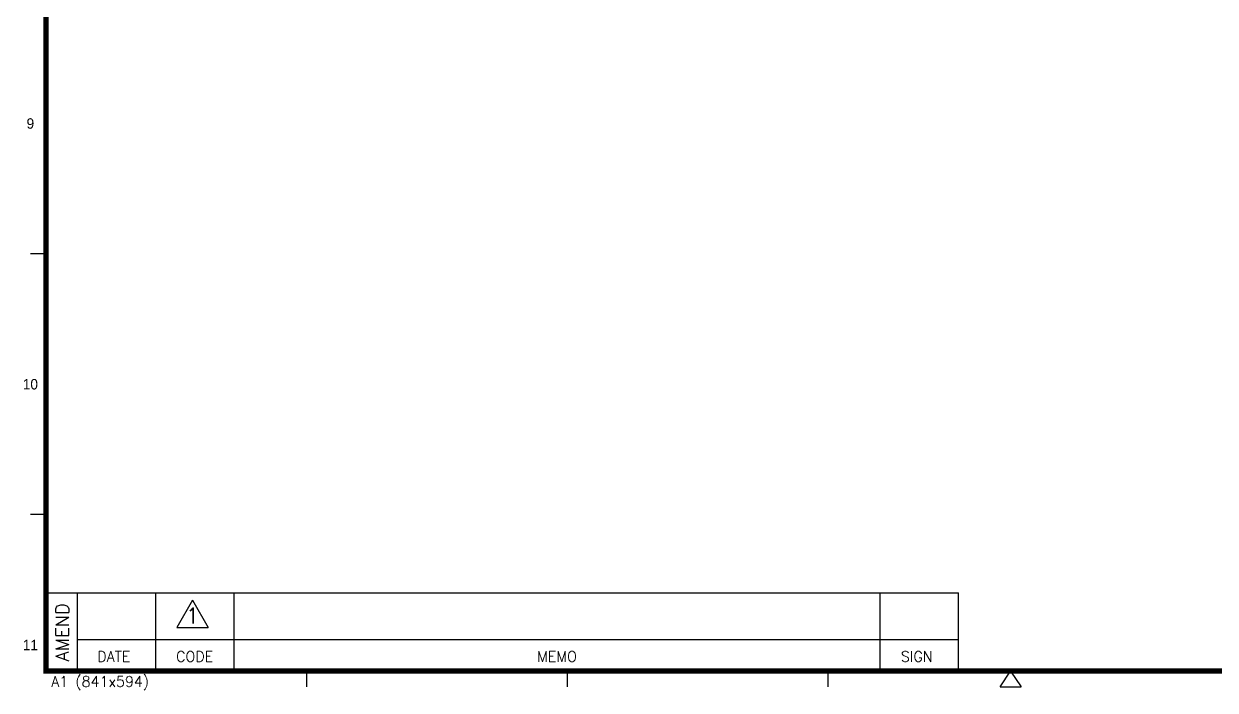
# Model space of a CAD drawing. Header units: millimetres. Extents: x 5329 to 6973, y -914 to -356.
# Drawn here: x 5328.6 to 5557.1, y -914 to -786.2 of the extents above; entities that cross this region are included whole.
import ezdxf
from ezdxf.enums import TextEntityAlignment as Align

# ---------------------------------------------------------------- set-up
doc = ezdxf.new("R2010")
doc.units = ezdxf.units.MM
doc.layers.get('0').update_dxf_attribs({"linetype": 'CONTINUOUS'})
doc.styles.add('SIM', font='simplex')
doc.styles.get("Standard").update_dxf_attribs({"font": 'gulim.ttc', "width": 0.8, "height": 2})

msp = doc.modelspace()

# ---------------------------------------------------------------- linework, layer by layer
for p, q in [((5332.88, -830.33), (5329.88, -830.33)), ((5332.88, -880.33), (5329.88, -880.33)), ((5332.88, -895.33), (5507.88, -895.33)), ((5338.88, -895.33), (5338.88, -910.33)), ((5338.88, -895.33), (5338.88, -910.33)), ((5353.88, -895.33), (5353.88, -910.33)), ((5353.88, -895.33), (5353.88, -910.33)), ((5368.88, -895.33), (5368.88, -910.33)), ((5368.88, -895.33), (5368.88, -910.33)), ((5492.88, -910.33), (5492.88, -895.33)), ((5507.88, -910.33), (5507.88, -895.33)), ((5360.98, -896.72), (5357.98, -901.97)), ((5360.98, -896.72), (5357.98, -901.97)), ((5360.98, -896.72), (5363.98, -901.97)), ((5360.98, -896.72), (5363.98, -901.97)), ((5357.98, -901.97), (5363.98, -901.97)), ((5357.98, -901.97), (5363.98, -901.97)), ((5507.88, -904.33), (5338.88, -904.33)), ((5382.88, -913.33), (5382.88, -910.33)), ((5432.88, -913.33), (5432.88, -910.33)), ((5482.88, -913.33), (5482.88, -910.33)), ((5515.88, -913.33), (5517.88, -910.33)), ((5517.88, -910.33), (5519.88, -913.33)), ((5515.88, -913.33), (5519.88, -913.33))]:
    msp.add_line(p, q)
at = {"const_width": 1}
msp.add_lwpolyline([(6132.88, -360.33), (5332.88, -360.33), (5332.88, -910.33), (6132.88, -910.33)], close=True, dxfattribs=at)

# ---------------------------------------------------------------- texts
for s, p in [('9', (5329.88, -805.33)), ('10', (5329.88, -855.33)), ('11', (5329.88, -905.33)), ('11', (5329.88, -905.33))]:
    msp.add_text(s, height=2).set_placement(p, align=Align.MIDDLE)
at = {"style": 'SIM'}
msp.add_text('AMEND', height=2.5, rotation=90, dxfattribs=at).set_placement((5337.25, -902.88), align=Align.CENTER)
msp.add_text('AMEND', height=2.5, rotation=90, dxfattribs=at).set_placement((5337.25, -902.88), align=Align.CENTER)
for s, height, p in [('1', 3, (5360.98, -899.72)), ('1', 3, (5360.98, -899.72)), ('DATE', 2, (5345.88, -907.54)), ('DATE', 2, (5345.88, -907.54)), ('CODE', 2, (5361.38, -907.54)), ('CODE', 2, (5361.38, -907.54)), ('MEMO', 2, (5430.88, -907.54)), ('SIGN', 2, (5499.88, -907.54))]:
    msp.add_text(s, height=height, dxfattribs=at).set_placement(p, align=Align.MIDDLE)
msp.add_text('A1 (841x594)', height=2, dxfattribs=at).set_placement((5333.88, -913.33))
msp.add_text('A1 (841x594)', height=2, dxfattribs=at).set_placement((5333.88, -913.33))

doc.saveas('drawing.dxf')
